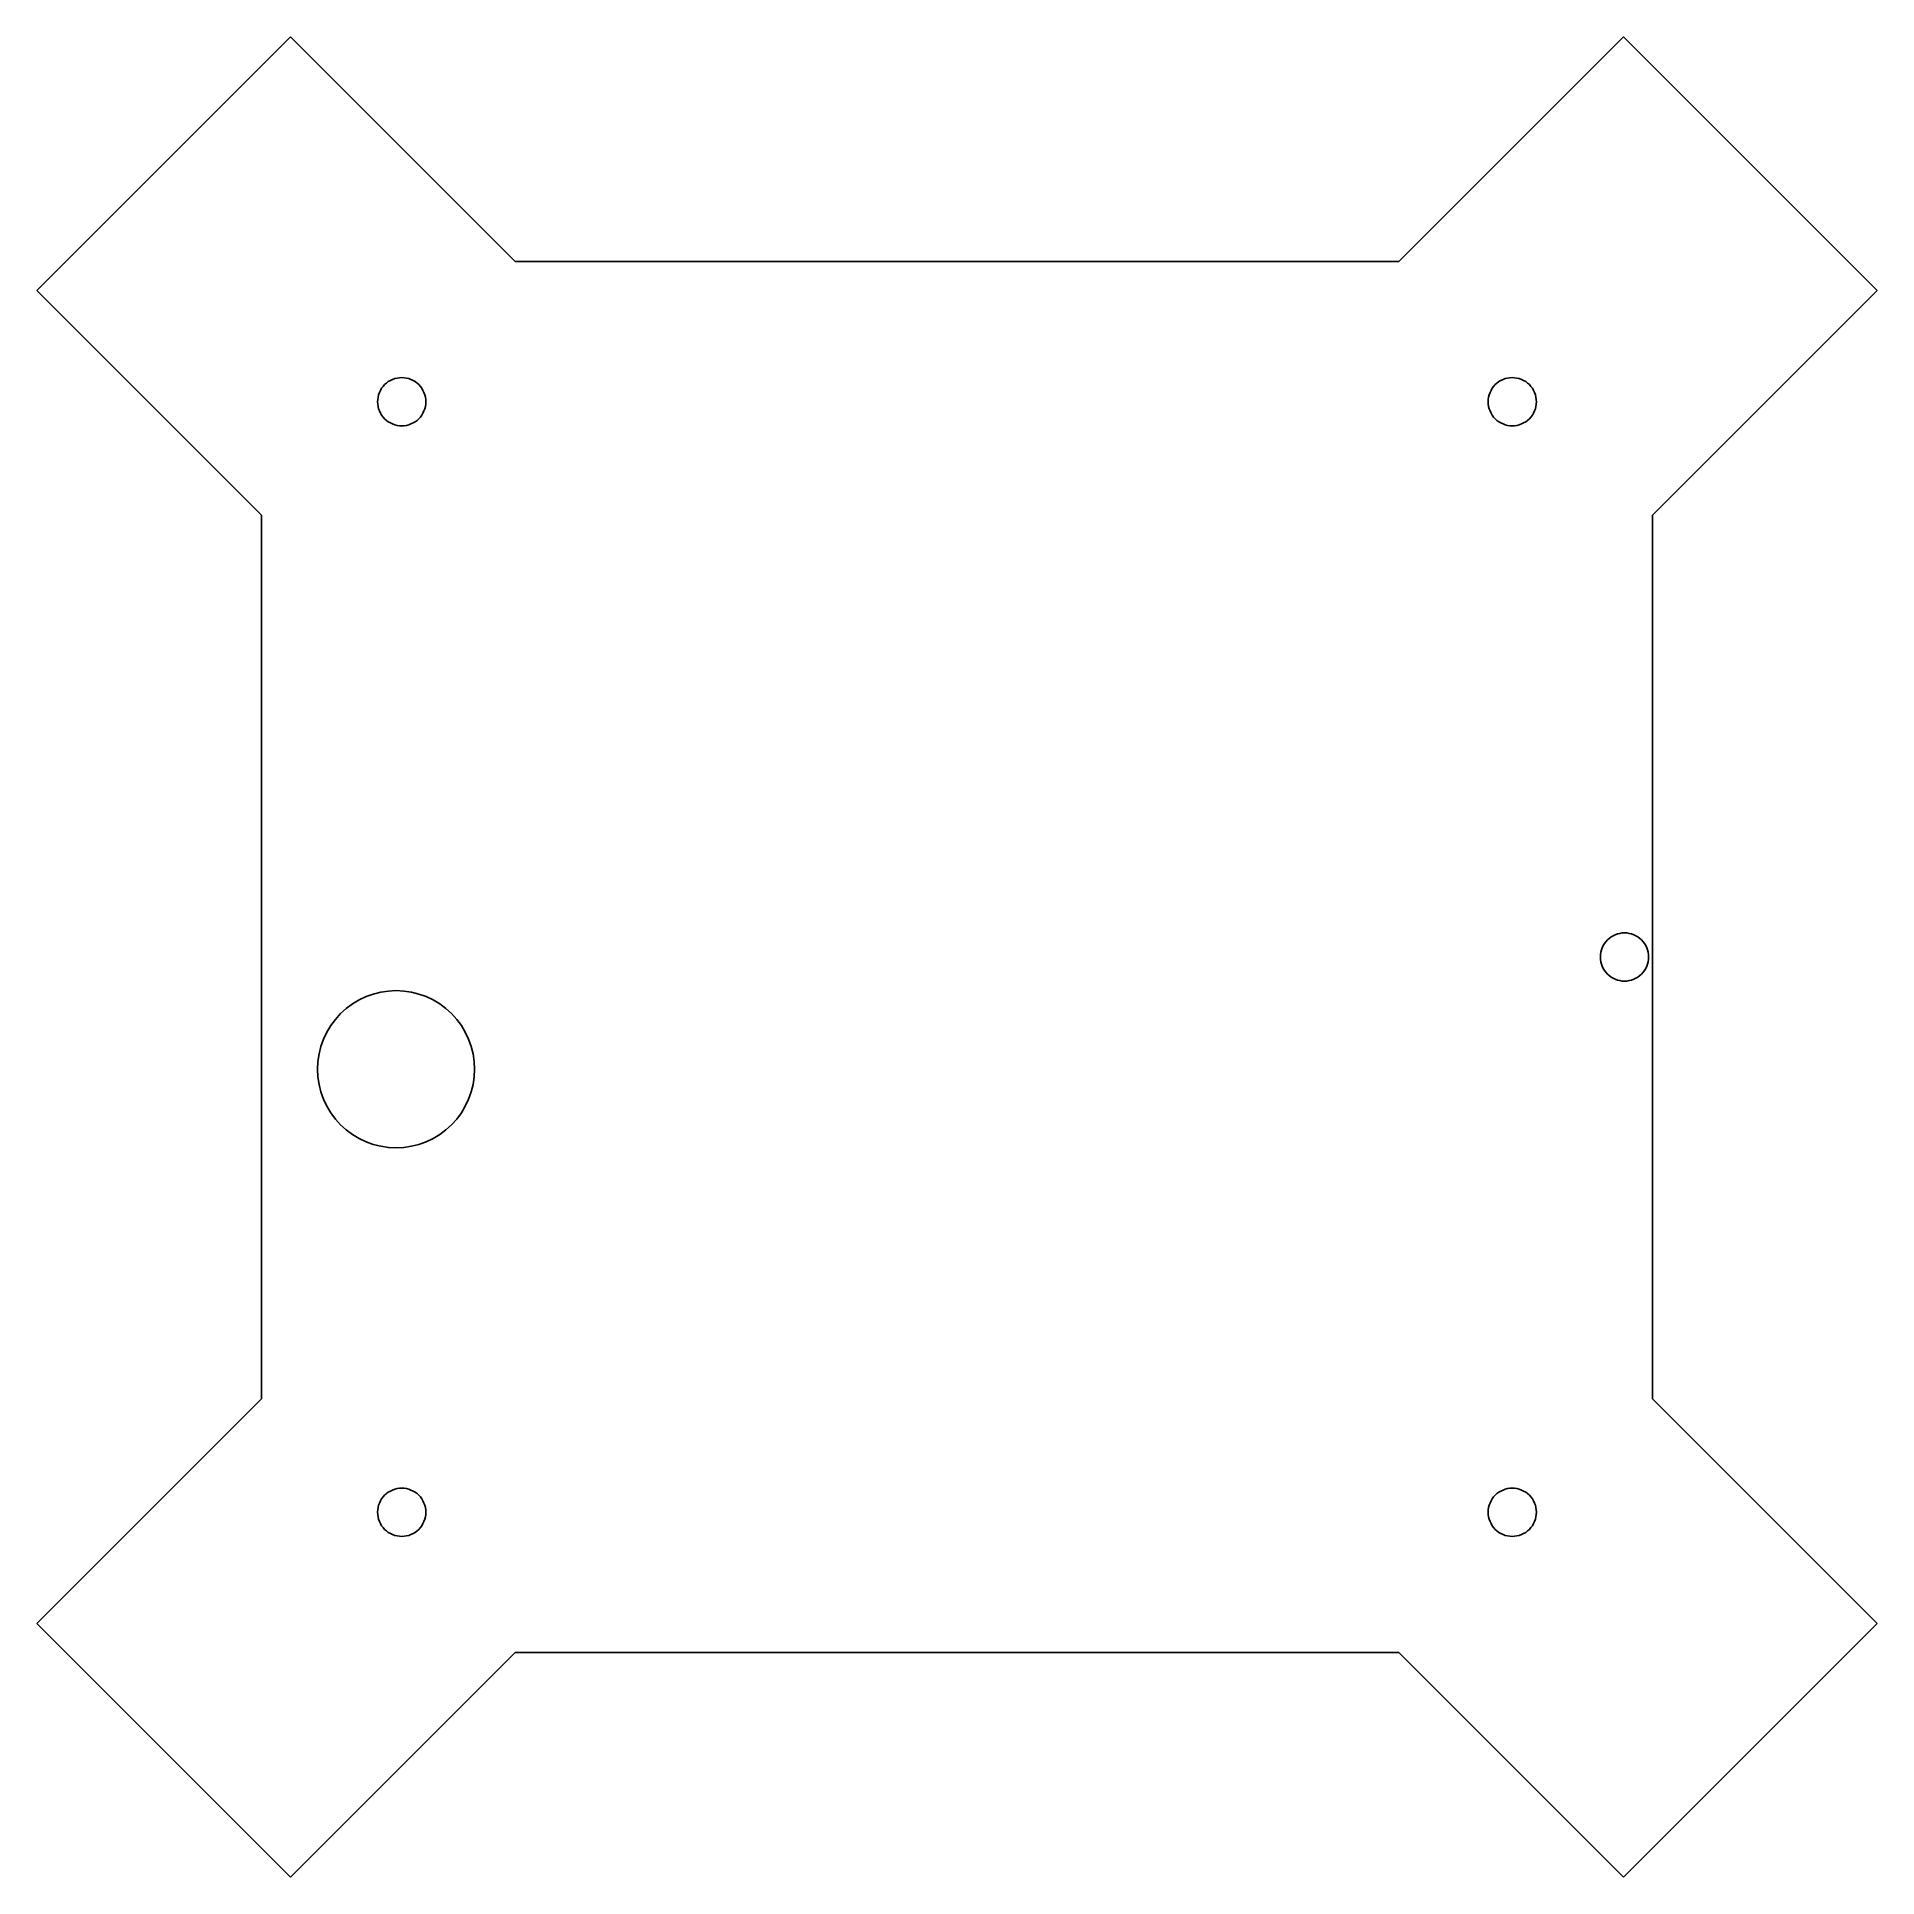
# Model space of a CAD drawing. Header units: metres. Extents: x -82 to 82, y -82 to 82.
import ezdxf

# ---------------------------------------------------------------- set-up
doc = ezdxf.new("R2010")
doc.units = ezdxf.units.M

msp = doc.modelspace()

# ---------------------------------------------------------------- linework, layer by layer
for p, q in [((-59.397, 82.0244), (-82.0244, 59.397)), ((-39.3726, 62), (-59.397, 82.0244)), ((59.397, 82.0244), (39.3726, 62)), ((82.0244, 59.397), (59.397, 82.0244)), ((39.3726, 62), (-39.3726, 62)), ((-82.0244, 59.397), (-62, 39.3726)), ((62, 39.3726), (82.0244, 59.397)), ((-51.2851, 50.6919), (-51.1594, 50.8614)), ((-51.1594, 50.8614), (-51.0177, 51.0177)), ((-51.0177, 51.0177), (-50.8614, 51.1594)), ((-50.8614, 51.1594), (-50.6919, 51.2851)), ((-50.6919, 51.2851), (-50.511, 51.3936)), ((-50.511, 51.3936), (-50.3202, 51.4838)), ((-50.3202, 51.4838), (-50.1216, 51.5549)), ((-50.1216, 51.5549), (-49.9169, 51.6062)), ((-49.9169, 51.6062), (-49.7082, 51.6371)), ((-49.7082, 51.6371), (-49.4975, 51.6475)), ((-49.4975, 51.6475), (-49.2867, 51.6371)), ((-49.2867, 51.6371), (-49.078, 51.6062)), ((-49.078, 51.6062), (-48.8734, 51.5549)), ((-48.8734, 51.5549), (-48.6747, 51.4838)), ((-48.6747, 51.4838), (-48.484, 51.3936)), ((-48.484, 51.3936), (-48.303, 51.2851)), ((-48.303, 51.2851), (-48.1335, 51.1594)), ((-48.1335, 51.1594), (-47.9772, 51.0177)), ((-47.9772, 51.0177), (-47.8355, 50.8614)), ((-47.8355, 50.8614), (-47.7098, 50.6919)), ((47.7098, 50.6919), (47.8355, 50.8614)), ((47.8355, 50.8614), (47.9772, 51.0177)), ((47.9772, 51.0177), (48.1335, 51.1594)), ((48.1335, 51.1594), (48.303, 51.2851)), ((48.303, 51.2851), (48.484, 51.3936)), ((48.484, 51.3936), (48.6747, 51.4838)), ((48.6747, 51.4838), (48.8734, 51.5549)), ((48.8734, 51.5549), (49.078, 51.6062)), ((49.078, 51.6062), (49.2867, 51.6371)), ((49.2867, 51.6371), (49.4975, 51.6475)), ((49.4975, 51.6475), (49.7082, 51.6371)), ((49.7082, 51.6371), (49.9169, 51.6062)), ((49.9169, 51.6062), (50.1216, 51.5549)), ((50.1216, 51.5549), (50.3202, 51.4838)), ((50.3202, 51.4838), (50.511, 51.3936)), ((50.511, 51.3936), (50.6919, 51.2851)), ((50.6919, 51.2851), (50.8614, 51.1594)), ((50.8614, 51.1594), (51.0177, 51.0177)), ((51.0177, 51.0177), (51.1594, 50.8614)), ((51.1594, 50.8614), (51.2851, 50.6919)), ((-51.6475, 49.4975), (-51.6371, 49.7082)), ((-51.6371, 49.2867), (-51.6475, 49.4975)), ((-51.6371, 49.7082), (-51.6062, 49.9169)), ((-51.6062, 49.078), (-51.6371, 49.2867)), ((-51.6062, 49.9169), (-51.5549, 50.1216)), ((-51.5549, 50.1216), (-51.4838, 50.3202)), ((-51.4838, 50.3202), (-51.3936, 50.511)), ((-51.3936, 50.511), (-51.2851, 50.6919)), ((-47.7098, 50.6919), (-47.6013, 50.511)), ((-47.6013, 50.511), (-47.5111, 50.3202)), ((-47.5111, 50.3202), (-47.44, 50.1216)), ((-47.44, 50.1216), (-47.3888, 49.9169)), ((-47.3888, 49.9169), (-47.3578, 49.7082)), ((-47.3578, 49.2867), (-47.3888, 49.078)), ((-47.3578, 49.7082), (-47.3475, 49.4975)), ((-47.3475, 49.4975), (-47.3578, 49.2867)), ((47.3475, 49.4975), (47.3578, 49.7082)), ((47.3578, 49.2867), (47.3475, 49.4975)), ((47.3578, 49.7082), (47.3888, 49.9169)), ((47.3888, 49.078), (47.3578, 49.2867)), ((47.3888, 49.9169), (47.44, 50.1216)), ((47.44, 50.1216), (47.5111, 50.3202)), ((47.5111, 50.3202), (47.6013, 50.511)), ((47.6013, 50.511), (47.7098, 50.6919)), ((51.2851, 50.6919), (51.3936, 50.511)), ((51.3936, 50.511), (51.4838, 50.3202)), ((51.4838, 50.3202), (51.5549, 50.1216)), ((51.5549, 50.1216), (51.6062, 49.9169)), ((51.6062, 49.9169), (51.6371, 49.7082)), ((51.6371, 49.2867), (51.6062, 49.078)), ((51.6371, 49.7082), (51.6475, 49.4975)), ((51.6475, 49.4975), (51.6371, 49.2867)), ((-51.5549, 48.8734), (-51.6062, 49.078)), ((-51.4838, 48.6747), (-51.5549, 48.8734)), ((-51.3936, 48.484), (-51.4838, 48.6747)), ((-51.2851, 48.303), (-51.3936, 48.484)), ((-51.1594, 48.1335), (-51.2851, 48.303)), ((-51.0177, 47.9772), (-51.1594, 48.1335)), ((-50.8614, 47.8355), (-51.0177, 47.9772)), ((-50.6919, 47.7098), (-50.8614, 47.8355)), ((-50.511, 47.6013), (-50.6919, 47.7098)), ((-50.3202, 47.5111), (-50.511, 47.6013)), ((-48.484, 47.6013), (-48.6747, 47.5111)), ((-48.303, 47.7098), (-48.484, 47.6013)), ((-48.1335, 47.8355), (-48.303, 47.7098)), ((-47.9772, 47.9772), (-48.1335, 47.8355)), ((-47.8355, 48.1335), (-47.9772, 47.9772)), ((-47.7098, 48.303), (-47.8355, 48.1335)), ((-47.6013, 48.484), (-47.7098, 48.303)), ((-47.5111, 48.6747), (-47.6013, 48.484)), ((-47.44, 48.8734), (-47.5111, 48.6747)), ((-47.3888, 49.078), (-47.44, 48.8734)), ((47.44, 48.8734), (47.3888, 49.078)), ((47.5111, 48.6747), (47.44, 48.8734)), ((47.6013, 48.484), (47.5111, 48.6747)), ((47.7098, 48.303), (47.6013, 48.484)), ((47.8355, 48.1335), (47.7098, 48.303)), ((47.9772, 47.9772), (47.8355, 48.1335)), ((48.1335, 47.8355), (47.9772, 47.9772)), ((48.303, 47.7098), (48.1335, 47.8355)), ((48.484, 47.6013), (48.303, 47.7098)), ((48.6747, 47.5111), (48.484, 47.6013)), ((50.511, 47.6013), (50.3202, 47.5111)), ((50.6919, 47.7098), (50.511, 47.6013)), ((50.8614, 47.8355), (50.6919, 47.7098)), ((51.0177, 47.9772), (50.8614, 47.8355)), ((51.1594, 48.1335), (51.0177, 47.9772)), ((51.2851, 48.303), (51.1594, 48.1335)), ((51.3936, 48.484), (51.2851, 48.303)), ((51.4838, 48.6747), (51.3936, 48.484)), ((51.5549, 48.8734), (51.4838, 48.6747)), ((51.6062, 49.078), (51.5549, 48.8734)), ((-50.1216, 47.44), (-50.3202, 47.5111)), ((-49.9169, 47.3888), (-50.1216, 47.44)), ((-49.7082, 47.3578), (-49.9169, 47.3888)), ((-49.4975, 47.3475), (-49.7082, 47.3578)), ((-49.2867, 47.3578), (-49.4975, 47.3475)), ((-49.078, 47.3888), (-49.2867, 47.3578)), ((-48.8734, 47.44), (-49.078, 47.3888)), ((-48.6747, 47.5111), (-48.8734, 47.44)), ((48.8734, 47.44), (48.6747, 47.5111)), ((49.078, 47.3888), (48.8734, 47.44)), ((49.2867, 47.3578), (49.078, 47.3888)), ((49.4975, 47.3475), (49.2867, 47.3578)), ((49.7082, 47.3578), (49.4975, 47.3475)), ((49.9169, 47.3888), (49.7082, 47.3578)), ((50.1216, 47.44), (49.9169, 47.3888)), ((50.3202, 47.5111), (50.1216, 47.44)), ((-62, 39.3726), (-62, -39.3726)), ((62, -39.3726), (62, 39.3726)), ((57.9797, 1.52028), (58.136, 1.66197)), ((58.136, 1.66197), (58.3055, 1.78766)), ((58.3055, 1.78766), (58.4865, 1.89612)), ((58.4865, 1.89612), (58.6772, 1.98633)), ((58.6772, 1.98633), (58.8759, 2.05742)), ((58.8759, 2.05742), (59.0806, 2.10867)), ((59.0806, 2.10867), (59.2893, 2.13963)), ((59.2893, 2.13963), (59.5, 2.14999)), ((59.5, 2.14999), (59.7107, 2.13963)), ((59.7107, 2.13963), (59.9194, 2.10867)), ((59.9194, 2.10867), (60.1241, 2.05742)), ((60.1241, 2.05742), (60.3228, 1.98633)), ((60.3228, 1.98633), (60.5135, 1.89612)), ((60.5135, 1.89612), (60.6945, 1.78766)), ((60.6945, 1.78766), (60.8639, 1.66197)), ((60.8639, 1.66197), (61.0203, 1.52028)), ((57.35, 0), (57.3604, 0.21072)), ((57.3604, -0.21072), (57.35, 0)), ((57.3604, 0.21072), (57.3913, 0.41943)), ((57.3913, 0.41943), (57.4426, 0.6241)), ((57.4426, 0.6241), (57.5137, 0.82277)), ((57.5137, 0.82277), (57.6039, 1.01349)), ((57.6039, 1.01349), (57.7123, 1.19447)), ((57.7123, 1.19447), (57.838, 1.36394)), ((57.838, 1.36394), (57.9797, 1.52028)), ((61.0203, 1.52028), (61.162, 1.36394)), ((61.162, 1.36394), (61.2877, 1.19447)), ((61.2877, 1.19447), (61.3961, 1.01349)), ((61.3961, 1.01349), (61.4863, 0.82277)), ((61.4863, 0.82277), (61.5574, 0.6241)), ((61.5574, 0.6241), (61.6087, 0.41943)), ((61.6087, 0.41943), (61.6396, 0.21072)), ((61.6396, 0.21072), (61.65, 0)), ((61.65, 0), (61.6396, -0.21072)), ((57.3913, -0.41943), (57.3604, -0.21072)), ((57.4426, -0.6241), (57.3913, -0.41943)), ((57.5137, -0.82277), (57.4426, -0.6241)), ((57.6039, -1.01349), (57.5137, -0.82277)), ((57.7123, -1.19447), (57.6039, -1.01349)), ((57.838, -1.36394), (57.7123, -1.19447)), ((57.9797, -1.52028), (57.838, -1.36394)), ((58.136, -1.66197), (57.9797, -1.52028)), ((61.0203, -1.52028), (60.8639, -1.66197)), ((61.162, -1.36394), (61.0203, -1.52028)), ((61.2877, -1.19447), (61.162, -1.36394)), ((61.3961, -1.01349), (61.2877, -1.19447)), ((61.4863, -0.82277), (61.3961, -1.01349)), ((61.5574, -0.6241), (61.4863, -0.82277)), ((61.6087, -0.41943), (61.5574, -0.6241)), ((61.6396, -0.21072), (61.6087, -0.41943)), ((-52.032, -3.30141), (-51.3656, -3.13449)), ((-51.3656, -3.13449), (-50.6861, -3.03371)), ((-50.6861, -3.03371), (-50, -3)), ((-50, -3), (-49.3139, -3.03371)), ((-49.3139, -3.03371), (-48.6344, -3.13449)), ((-48.6344, -3.13449), (-47.968, -3.30141)), ((58.3055, -1.78766), (58.136, -1.66197)), ((58.4865, -1.89612), (58.3055, -1.78766)), ((58.6772, -1.98633), (58.4865, -1.89612)), ((58.8759, -2.05742), (58.6772, -1.98633)), ((59.0806, -2.10867), (58.8759, -2.05742)), ((59.2893, -2.13963), (59.0806, -2.10867)), ((59.5, -2.14999), (59.2893, -2.13963)), ((59.7107, -2.13963), (59.5, -2.14999)), ((59.9194, -2.10867), (59.7107, -2.13963)), ((60.1241, -2.05742), (59.9194, -2.10867)), ((60.3228, -1.98633), (60.1241, -2.05742)), ((60.5135, -1.89612), (60.3228, -1.98633)), ((60.6945, -1.78766), (60.5135, -1.89612)), ((60.8639, -1.66197), (60.6945, -1.78766)), ((-54.9497, -5.05025), (-54.4408, -4.58891)), ((-54.4408, -4.58891), (-53.889, -4.1797)), ((-53.889, -4.1797), (-53.2998, -3.82654)), ((-53.2998, -3.82654), (-52.6788, -3.53284)), ((-52.6788, -3.53284), (-52.032, -3.30141)), ((-47.968, -3.30141), (-47.3212, -3.53284)), ((-47.3212, -3.53284), (-46.7002, -3.82654)), ((-46.7002, -3.82654), (-46.111, -4.1797)), ((-46.111, -4.1797), (-45.5592, -4.58891)), ((-45.5592, -4.58891), (-45.0502, -5.05025)), ((-56.1734, -6.70021), (-55.8203, -6.11101)), ((-55.8203, -6.11101), (-55.4111, -5.55923)), ((-55.4111, -5.55923), (-54.9497, -5.05025)), ((-45.0502, -5.05025), (-44.5889, -5.55923)), ((-44.5889, -5.55923), (-44.1797, -6.11101)), ((-44.1797, -6.11101), (-43.8265, -6.70021)), ((-56.8655, -8.63435), (-56.6986, -7.968)), ((-56.6986, -7.968), (-56.4671, -7.32121)), ((-56.4671, -7.32121), (-56.1734, -6.70021)), ((-43.8265, -6.70021), (-43.5328, -7.32121)), ((-43.5328, -7.32121), (-43.3014, -7.968)), ((-43.3014, -7.968), (-43.1345, -8.63435)), ((-57, -10), (-56.9663, -9.31387)), ((-56.9663, -9.31387), (-56.8655, -8.63435)), ((-43.1345, -8.63435), (-43.0337, -9.31387)), ((-43.0337, -9.31387), (-43, -10)), ((-56.9663, -10.6861), (-57, -10)), ((-56.8655, -11.3656), (-56.9663, -10.6861)), ((-56.6986, -12.032), (-56.8655, -11.3656)), ((-43.1345, -11.3656), (-43.3014, -12.032)), ((-43.0337, -10.6861), (-43.1345, -11.3656)), ((-43, -10), (-43.0337, -10.6861)), ((-56.4671, -12.6788), (-56.6986, -12.032)), ((-56.1734, -13.2998), (-56.4671, -12.6788)), ((-43.5328, -12.6788), (-43.8265, -13.2998)), ((-43.3014, -12.032), (-43.5328, -12.6788)), ((-55.8203, -13.889), (-56.1734, -13.2998)), ((-55.4111, -14.4408), (-55.8203, -13.889)), ((-54.9497, -14.9497), (-55.4111, -14.4408)), ((-44.5889, -14.4408), (-45.0502, -14.9497)), ((-44.1797, -13.889), (-44.5889, -14.4408)), ((-43.8265, -13.2998), (-44.1797, -13.889)), ((-54.4408, -15.4111), (-54.9497, -14.9497)), ((-53.889, -15.8203), (-54.4408, -15.4111)), ((-53.2998, -16.1734), (-53.889, -15.8203)), ((-52.6788, -16.4671), (-53.2998, -16.1734)), ((-46.7002, -16.1734), (-47.3212, -16.4671)), ((-46.111, -15.8203), (-46.7002, -16.1734)), ((-45.5592, -15.4111), (-46.111, -15.8203)), ((-45.0502, -14.9497), (-45.5592, -15.4111)), ((-52.032, -16.6986), (-52.6788, -16.4671)), ((-51.3656, -16.8655), (-52.032, -16.6986)), ((-50.6861, -16.9663), (-51.3656, -16.8655)), ((-50, -17), (-50.6861, -16.9663)), ((-49.3139, -16.9663), (-50, -17)), ((-48.6344, -16.8655), (-49.3139, -16.9663)), ((-47.968, -16.6986), (-48.6344, -16.8655)), ((-47.3212, -16.4671), (-47.968, -16.6986)), ((-62, -39.3726), (-82.0244, -59.397)), ((82.0244, -59.397), (62, -39.3726)), ((-50.511, -47.6013), (-50.3202, -47.5111)), ((-50.3202, -47.5111), (-50.1216, -47.44)), ((-50.1216, -47.44), (-49.9169, -47.3888)), ((-49.9169, -47.3888), (-49.7082, -47.3578)), ((-49.7082, -47.3578), (-49.4975, -47.3475)), ((-49.4975, -47.3475), (-49.2867, -47.3578)), ((-49.2867, -47.3578), (-49.078, -47.3888)), ((-49.078, -47.3888), (-48.8734, -47.44)), ((-48.8734, -47.44), (-48.6747, -47.5111)), ((-48.6747, -47.5111), (-48.484, -47.6013)), ((48.484, -47.6013), (48.6747, -47.5111)), ((48.6747, -47.5111), (48.8734, -47.44)), ((48.8734, -47.44), (49.078, -47.3888)), ((49.078, -47.3888), (49.2867, -47.3578)), ((49.2867, -47.3578), (49.4975, -47.3475)), ((49.4975, -47.3475), (49.7082, -47.3578)), ((49.7082, -47.3578), (49.9169, -47.3888)), ((49.9169, -47.3888), (50.1216, -47.44)), ((50.1216, -47.44), (50.3202, -47.5111)), ((50.3202, -47.5111), (50.511, -47.6013)), ((-51.6371, -49.2867), (-51.6062, -49.078)), ((-51.6062, -49.078), (-51.5549, -48.8734)), ((-51.5549, -48.8734), (-51.4838, -48.6747)), ((-51.4838, -48.6747), (-51.3936, -48.484)), ((-51.3936, -48.484), (-51.2851, -48.303)), ((-51.2851, -48.303), (-51.1594, -48.1335)), ((-51.1594, -48.1335), (-51.0177, -47.9772)), ((-51.0177, -47.9772), (-50.8614, -47.8355)), ((-50.8614, -47.8355), (-50.6919, -47.7098)), ((-50.6919, -47.7098), (-50.511, -47.6013)), ((-48.484, -47.6013), (-48.303, -47.7098)), ((-48.303, -47.7098), (-48.1335, -47.8355)), ((-48.1335, -47.8355), (-47.9772, -47.9772)), ((-47.9772, -47.9772), (-47.8355, -48.1335)), ((-47.8355, -48.1335), (-47.7098, -48.303)), ((-47.7098, -48.303), (-47.6013, -48.484)), ((-47.6013, -48.484), (-47.5111, -48.6747)), ((-47.5111, -48.6747), (-47.44, -48.8734)), ((-47.44, -48.8734), (-47.3888, -49.078)), ((-47.3888, -49.078), (-47.3578, -49.2867)), ((47.3578, -49.2867), (47.3888, -49.078)), ((47.3888, -49.078), (47.44, -48.8734)), ((47.44, -48.8734), (47.5111, -48.6747)), ((47.5111, -48.6747), (47.6013, -48.484)), ((47.6013, -48.484), (47.7098, -48.303)), ((47.7098, -48.303), (47.8355, -48.1335)), ((47.8355, -48.1335), (47.9772, -47.9772)), ((47.9772, -47.9772), (48.1335, -47.8355)), ((48.1335, -47.8355), (48.303, -47.7098)), ((48.303, -47.7098), (48.484, -47.6013)), ((50.511, -47.6013), (50.6919, -47.7098)), ((50.6919, -47.7098), (50.8614, -47.8355)), ((50.8614, -47.8355), (51.0177, -47.9772)), ((51.0177, -47.9772), (51.1594, -48.1335)), ((51.1594, -48.1335), (51.2851, -48.303)), ((51.2851, -48.303), (51.3936, -48.484)), ((51.3936, -48.484), (51.4838, -48.6747)), ((51.4838, -48.6747), (51.5549, -48.8734)), ((51.5549, -48.8734), (51.6062, -49.078)), ((51.6062, -49.078), (51.6371, -49.2867)), ((-51.6475, -49.4975), (-51.6371, -49.2867)), ((-51.6371, -49.7082), (-51.6475, -49.4975)), ((-51.6062, -49.9169), (-51.6371, -49.7082)), ((-51.5549, -50.1216), (-51.6062, -49.9169)), ((-51.4838, -50.3202), (-51.5549, -50.1216)), ((-51.3936, -50.511), (-51.4838, -50.3202)), ((-51.2851, -50.6919), (-51.3936, -50.511)), ((-51.1594, -50.8614), (-51.2851, -50.6919)), ((-47.7098, -50.6919), (-47.8355, -50.8614)), ((-47.6013, -50.511), (-47.7098, -50.6919)), ((-47.5111, -50.3202), (-47.6013, -50.511)), ((-47.44, -50.1216), (-47.5111, -50.3202)), ((-47.3888, -49.9169), (-47.44, -50.1216)), ((-47.3578, -49.7082), (-47.3888, -49.9169)), ((-47.3578, -49.2867), (-47.3475, -49.4975)), ((-47.3475, -49.4975), (-47.3578, -49.7082)), ((47.3475, -49.4975), (47.3578, -49.2867)), ((47.3578, -49.7082), (47.3475, -49.4975)), ((47.3888, -49.9169), (47.3578, -49.7082)), ((47.44, -50.1216), (47.3888, -49.9169)), ((47.5111, -50.3202), (47.44, -50.1216)), ((47.6013, -50.511), (47.5111, -50.3202)), ((47.7098, -50.6919), (47.6013, -50.511)), ((47.8355, -50.8614), (47.7098, -50.6919)), ((51.2851, -50.6919), (51.1594, -50.8614)), ((51.3936, -50.511), (51.2851, -50.6919)), ((51.4838, -50.3202), (51.3936, -50.511)), ((51.5549, -50.1216), (51.4838, -50.3202)), ((51.6062, -49.9169), (51.5549, -50.1216)), ((51.6371, -49.7082), (51.6062, -49.9169)), ((51.6371, -49.2867), (51.6475, -49.4975)), ((51.6475, -49.4975), (51.6371, -49.7082)), ((-51.0177, -51.0177), (-51.1594, -50.8614)), ((-50.8614, -51.1594), (-51.0177, -51.0177)), ((-50.6919, -51.2851), (-50.8614, -51.1594)), ((-50.511, -51.3936), (-50.6919, -51.2851)), ((-50.3202, -51.4838), (-50.511, -51.3936)), ((-50.1216, -51.5549), (-50.3202, -51.4838)), ((-49.9169, -51.6062), (-50.1216, -51.5549)), ((-49.7082, -51.6371), (-49.9169, -51.6062)), ((-49.4975, -51.6475), (-49.7082, -51.6371)), ((-49.2867, -51.6371), (-49.4975, -51.6475)), ((-49.078, -51.6062), (-49.2867, -51.6371)), ((-48.8734, -51.5549), (-49.078, -51.6062)), ((-48.6747, -51.4838), (-48.8734, -51.5549)), ((-48.484, -51.3936), (-48.6747, -51.4838)), ((-48.303, -51.2851), (-48.484, -51.3936)), ((-48.1335, -51.1594), (-48.303, -51.2851)), ((-47.9772, -51.0177), (-48.1335, -51.1594)), ((-47.8355, -50.8614), (-47.9772, -51.0177)), ((47.9772, -51.0177), (47.8355, -50.8614)), ((48.1335, -51.1594), (47.9772, -51.0177)), ((48.303, -51.2851), (48.1335, -51.1594)), ((48.484, -51.3936), (48.303, -51.2851)), ((48.6747, -51.4838), (48.484, -51.3936)), ((48.8734, -51.5549), (48.6747, -51.4838)), ((49.078, -51.6062), (48.8734, -51.5549)), ((49.2867, -51.6371), (49.078, -51.6062)), ((49.4975, -51.6475), (49.2867, -51.6371)), ((49.7082, -51.6371), (49.4975, -51.6475)), ((49.9169, -51.6062), (49.7082, -51.6371)), ((50.1216, -51.5549), (49.9169, -51.6062)), ((50.3202, -51.4838), (50.1216, -51.5549)), ((50.511, -51.3936), (50.3202, -51.4838)), ((50.6919, -51.2851), (50.511, -51.3936)), ((50.8614, -51.1594), (50.6919, -51.2851)), ((51.0177, -51.0177), (50.8614, -51.1594)), ((51.1594, -50.8614), (51.0177, -51.0177)), ((-82.0244, -59.397), (-59.397, -82.0244)), ((59.397, -82.0244), (82.0244, -59.397)), ((-59.397, -82.0244), (-39.3726, -62)), ((-39.3726, -62), (39.3726, -62)), ((39.3726, -62), (59.397, -82.0244))]:
    msp.add_line(p, q)

doc.saveas('drawing.dxf')
